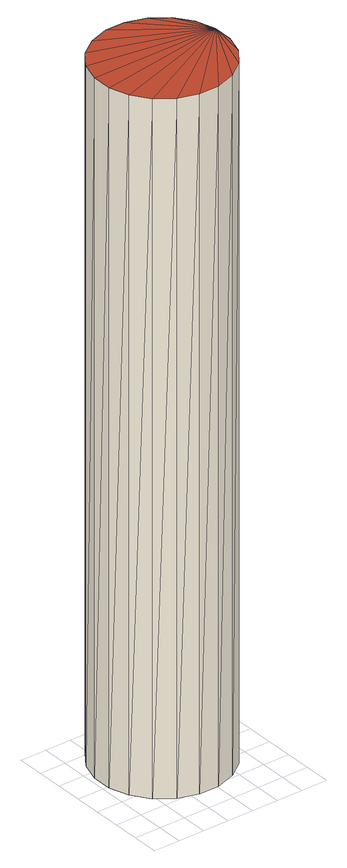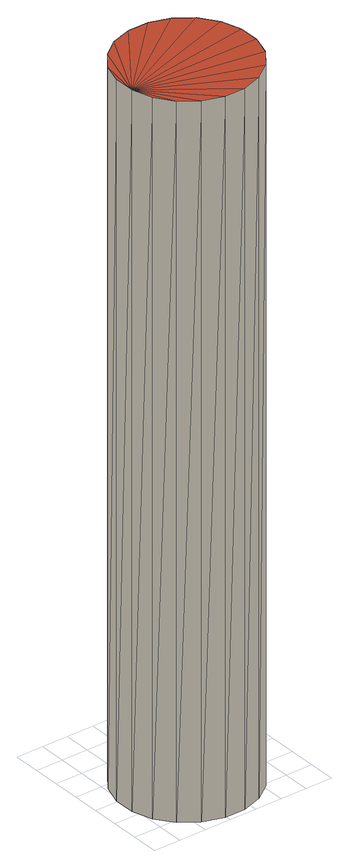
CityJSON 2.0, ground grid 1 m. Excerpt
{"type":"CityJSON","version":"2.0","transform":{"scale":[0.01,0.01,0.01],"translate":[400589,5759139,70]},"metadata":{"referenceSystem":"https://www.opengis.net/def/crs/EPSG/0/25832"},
"CityObjects":{
"building1":{"type":"Building","attributes":{"Geometrietyp2DReferenz":"1000","Gemeindeschluessel":"05515000","function":"51002_1251","roofType":"9999","measuredHeight":26.52},"geometry":[{"type":"Solid","lod":"2","boundaries":[[[[0,1,2]],[[1,3,2]],[[4,5,0]],[[5,1,0]],[[6,7,4]],[[7,5,4]],[[8,9,6]],[[9,7,6]],[[10,11,8]],[[11,9,8]],[[12,13,10]],[[13,11,10]],[[14,15,12]],[[15,13,12]],[[16,17,14]],[[17,15,14]],[[18,19,16]],[[19,17,16]],[[20,21,18]],[[21,19,18]],[[22,23,20]],[[23,21,20]],[[24,25,22]],[[25,23,22]],[[26,27,24]],[[27,25,24]],[[28,29,26]],[[29,27,26]],[[30,31,28]],[[31,29,28]],[[32,33,30]],[[33,31,30]],[[34,35,32]],[[35,33,32]],[[36,37,34]],[[37,35,34]],[[38,39,36]],[[39,37,36]],[[2,3,38]],[[3,39,38]],[[3,1,39]],[[1,5,39]],[[5,7,39]],[[7,9,39]],[[9,11,39]],[[11,13,39]],[[13,15,39]],[[15,17,39]],[[17,19,39]],[[19,21,39]],[[21,23,39]],[[23,25,39]],[[25,27,39]],[[27,29,39]],[[29,31,39]],[[31,33,39]],[[33,35,39]],[[35,37,39]],[[0,2,4]],[[2,38,4]],[[38,36,4]],[[36,34,4]],[[34,32,4]],[[32,30,4]],[[30,28,4]],[[28,26,4]],[[26,24,4]],[[24,22,4]],[[22,20,4]],[[20,18,4]],[[18,16,4]],[[16,14,4]],[[14,12,4]],[[12,10,4]],[[10,8,4]],[[8,6,4]]]],"semantics":{"surfaces":[{"type":"WallSurface"},{"type":"GroundSurface"},{"type":"RoofSurface"}],"values":[[0,0,0,0,0,0,0,0,0,0,0,0,0,0,0,0,0,0,0,0,0,0,0,0,0,0,0,0,0,0,0,0,0,0,0,0,0,0,0,0,1,1,1,1,1,1,1,1,1,1,1,1,1,1,1,1,1,1,2,2,2,2,2,2,2,2,2,2,2,2,2,2,2,2,2,2]]}}]}
},
"vertices":[
[489,446,2712],[489,446,60],[443,509,2712],[443,509,60],[513,371,2712],[513,371,60],[513,293,2712],[513,293,60],[489,219,2712],[489,219,60],[443,155,2712],[443,155,60],[380,109,2712],[380,109,60],[305,85,2712],[305,85,60],[227,85,2712],[227,85,60],[153,109,2712],[153,109,60],[90,155,2712],[90,155,60],[44,219,2712],[44,219,60],[20,293,2712],[20,293,60],[20,371,2712],[20,371,60],[44,446,2712],[44,446,60],[90,509,2712],[90,509,60],[153,555,2712],[153,555,60],[227,579,2712],[227,579,60],[305,579,2712],[305,579,60],[380,555,2712],[380,555,60]
]}
